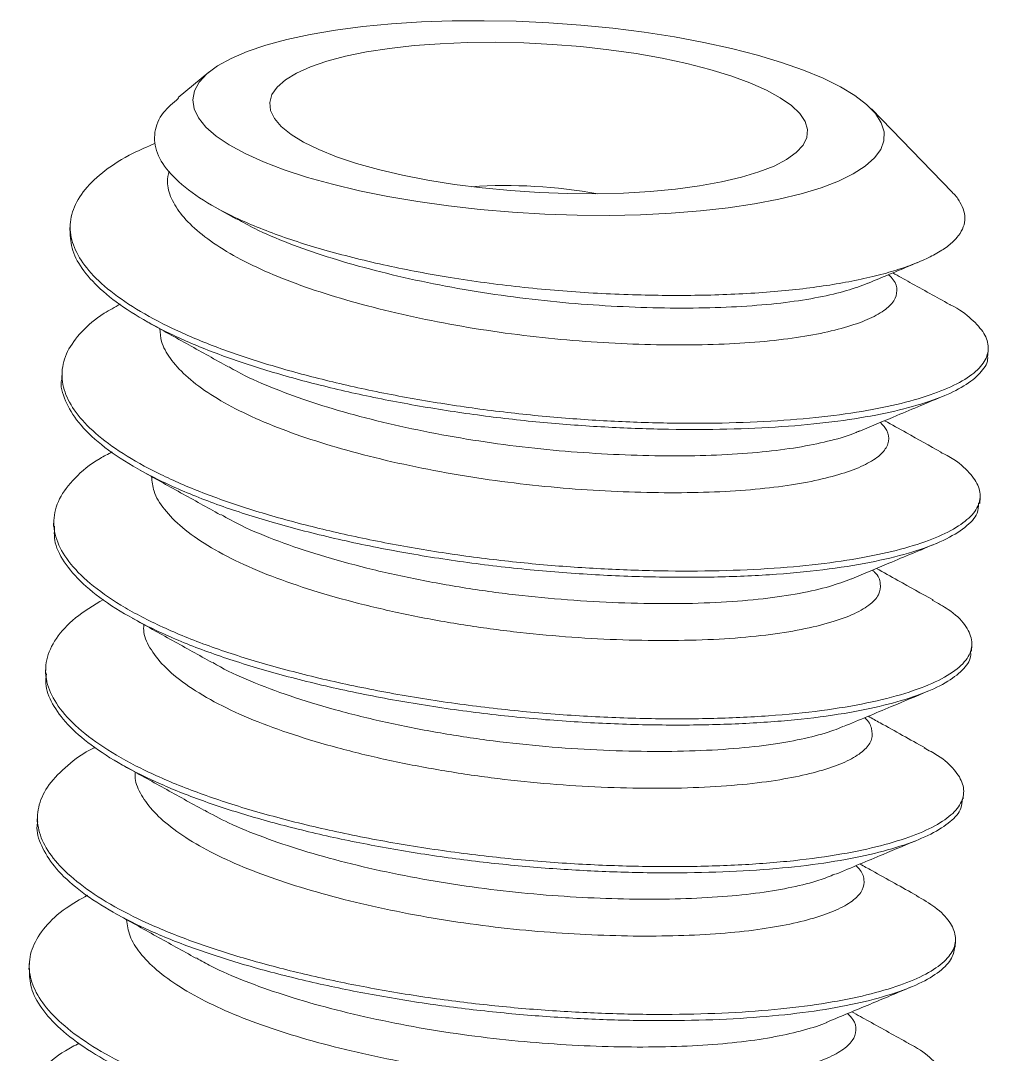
# Model space of a CAD drawing. Header units: millimetres. Extents: x -2.9 to 4.3, y -0.5 to 26.1.
# Drawn here: x -1.96 to 4.33, y 19.35 to 26.06 of the extents above; entities that cross this region are included whole.
import ezdxf

# ---------------------------------------------------------------- set-up
doc = ezdxf.new("R2010")
doc.units = ezdxf.units.MM

msp = doc.modelspace()

# ---------------------------------------------------------------- linework, layer by layer
at = {"color": 7, "linetype": 'Continuous', "lineweight": 15}
for p, q in [((-0.7319, 25.7294), (-0.9325, 25.5643)), ((4.0968, 24.951), (3.5721, 25.4908)), ((-0.6807, 24.847), (-0.552, 24.7755)), ((-1.6327, 24.7419), (-1.6349, 24.7014)), ((4.3293, 23.8894), (4.3315, 23.9298)), ((-1.6859, 23.7822), (-1.6881, 23.7417)), ((4.2761, 22.9297), (4.2783, 22.9702)), ((-1.7391, 22.8225), (-1.7413, 22.7821)), ((4.2229, 21.97), (4.2251, 22.0105)), ((-1.7923, 21.8628), (-1.7946, 21.8223)), ((4.1696, 21.0103), (4.1719, 21.0508)), ((-1.8455, 20.9031), (-1.8478, 20.8626)), ((4.1164, 20.0505), (4.1187, 20.0911)), ((-1.8987, 19.9434), (-1.901, 19.9029))]:
    msp.add_line(p, q, dxfattribs=at)
at = {"color": 7, "linetype": 'Continuous', "lineweight": 15, "flags": 128}
for points in [[(3.6366, 25.4018), (3.5985, 25.4611), (3.5411, 25.5201), (3.4651, 25.5783), (3.371, 25.6353), (3.2596, 25.6905), (3.132, 25.7434), (2.9893, 25.7936), (2.8326, 25.8406), (2.6635, 25.884), (2.4834, 25.9234), (2.2939, 25.9585), (2.0965, 25.989), (1.8932, 26.0146), (1.6856, 26.0351), (1.4756, 26.0503), (1.265, 26.06), (1.0556, 26.0642), (0.8494, 26.0629), (0.6482, 26.056), (0.4536, 26.0437), (0.2674, 26.026), (0.0913, 26.003), (-0.0732, 25.9751), (-0.2247, 25.9423), (-0.3619, 25.9051), (-0.4834, 25.8637), (-0.5883, 25.8186), (-0.6757, 25.77), (-0.7447, 25.7185), (-0.7948, 25.6644), (-0.8255, 25.6084), (-0.8366, 25.5507), (-0.8279, 25.492), (-0.7995, 25.4328), (-0.7517, 25.3736), (-0.685, 25.3149), (-0.5998, 25.2573), (-0.4969, 25.2011), (-0.3773, 25.147), (-0.242, 25.0954), (-0.0922, 25.0468), (0.0709, 25.0016), (0.2457, 24.9601), (0.4307, 24.9228), (0.6244, 24.8899), (0.8249, 24.8619), (1.0306, 24.8388), (1.2397, 24.8209), (1.4502, 24.8085), (1.6604, 24.8015), (1.8684, 24.8), (2.0724, 24.8041), (2.2705, 24.8137), (2.4611, 24.8288), (2.6424, 24.8491), (2.8129, 24.8746), (2.9711, 24.905), (3.1156, 24.94), (3.2451, 24.9794), (3.3585, 25.0227), (3.4547, 25.0696), (3.533, 25.1197), (3.5926, 25.1725), (3.633, 25.2277), (3.6539, 25.2846), (3.6551, 25.3428), (3.6366, 25.4018)], [(3.1418, 25.4085), (3.157, 25.3565), (3.1524, 25.3052), (3.1281, 25.2555), (3.0843, 25.2077), (3.0215, 25.1624), (2.9405, 25.1203), (2.8421, 25.0816), (2.7275, 25.0469), (2.598, 25.0166), (2.4551, 24.991), (2.3002, 24.9704), (2.1354, 24.955), (1.9622, 24.9451), (1.7829, 24.9406), (1.5993, 24.9417), (1.4136, 24.9484), (1.2278, 24.9606), (1.0441, 24.9781), (0.8645, 25.0007), (0.6912, 25.0282), (0.5259, 25.0603), (0.3707, 25.0967), (0.2273, 25.1368), (0.0973, 25.1803), (-0.0179, 25.2266), (-0.1168, 25.2752), (-0.1985, 25.3257), (-0.2619, 25.3773), (-0.3064, 25.4296), (-0.3315, 25.4818), (-0.3368, 25.5336), (-0.3223, 25.5841), (-0.2882, 25.633), (-0.2348, 25.6796), (-0.1628, 25.7233), (-0.073, 25.7638), (0.0336, 25.8005), (0.1559, 25.8331), (0.2923, 25.8611), (0.4414, 25.8842), (0.6015, 25.9022), (0.7707, 25.9149), (0.9472, 25.9221), (1.129, 25.9238), (1.3139, 25.9199), (1.4999, 25.9105), (1.6849, 25.8956), (1.8668, 25.8755), (2.0435, 25.8504), (2.213, 25.8205), (2.3735, 25.7863), (2.523, 25.748), (2.6599, 25.7061), (2.7827, 25.6612), (2.8899, 25.6136), (2.9803, 25.564), (3.053, 25.5129), (3.107, 25.4609), (3.1418, 25.4085)]]:
    msp.add_lwpolyline(points, dxfattribs=at)
at = {"color": 7, "linetype": 'Continuous', "lineweight": 15}
msp.add_arc((1.1961, 21.5712), 3.4223, 79.92547, 93.7269, dxfattribs=at)
for points, knots in [([(4.0964, 24.9505), (4.0984, 24.9487), (4.1224, 24.9274), (4.1499, 24.8862), (4.1778, 24.8269), (4.1828, 24.7678), (4.1674, 24.7106), (4.1316, 24.656), (4.0768, 24.6039), (4.0018, 24.5539), (3.908, 24.507), (3.7976, 24.464), (3.671, 24.4246), (3.5269, 24.3886), (3.3677, 24.3573), (3.1964, 24.3314), (3.0131, 24.3104), (2.8164, 24.2946), (2.545, 24.281), (2.2582, 24.2779), (1.9635, 24.2854), (1.7378, 24.2962), (1.5124, 24.3124), (1.2866, 24.3343), (1.0601, 24.3621), (0.7685, 24.4054), (0.4882, 24.4583), (0.2257, 24.5192), (-0.0246, 24.5853), (-0.255, 24.6585), (-0.4585, 24.7386), (-0.6407, 24.8217), (-0.8303, 24.9314), (-0.9889, 25.0668), (-1.0634, 25.1817), (-1.087, 25.2721), (-1.0845, 25.3612), (-1.047, 25.46), (-0.965, 25.53), (-0.9293, 25.5605)], [0, 0, 0, 0, 0.002289, 0.026405, 0.05052, 0.075359, 0.100198, 0.123908, 0.147618, 0.172034, 0.19645, 0.219896, 0.243342, 0.267476, 0.29161, 0.314854, 0.338099, 0.362048, 0.385998, 0.431514, 0.454953, 0.478392, 0.501168, 0.523944, 0.547425, 0.570905, 0.615085, 0.637836, 0.660587, 0.704769, 0.727551, 0.750333, 0.793564, 0.838073, 0.880917, 0.902992, 0.925067, 0.967364, 1, 1, 1, 1]), ([(4.0792, 24.2217), (4.0811, 24.2208), (4.1458, 24.1903), (4.2258, 24.1271), (4.3129, 24.0336), (4.3406, 23.9403), (4.3151, 23.8501), (4.2333, 23.7643), (4.0974, 23.6856), (3.9119, 23.616), (3.681, 23.5559), (3.4077, 23.5078), (3.0935, 23.4731), (2.7446, 23.4527), (2.3705, 23.4474), (1.9815, 23.457), (1.5829, 23.4807), (1.1787, 23.5207), (0.7734, 23.5769), (0.3771, 23.6482), (0.0009, 23.7328), (-0.3465, 23.8282), (-0.6623, 23.9331), (-0.9431, 24.0492), (-1.1842, 24.1746), (-1.378, 24.3063), (-1.5196, 24.4406), (-1.6075, 24.5745), (-1.6418, 24.7073), (-1.6214, 24.8397), (-1.5456, 24.9692), (-1.4133, 25.0916), (-1.2588, 25.192), (-1.1312, 25.2461), (-1.0823, 25.2668)], [0, 0, 0, 0, 0.001005, 0.033741, 0.065907, 0.098065, 0.130796, 0.163806, 0.196784, 0.229422, 0.261466, 0.293771, 0.326588, 0.359617, 0.392548, 0.425074, 0.457062, 0.489501, 0.522389, 0.555423, 0.588292, 0.620693, 0.652691, 0.685251, 0.718197, 0.751222, 0.784015, 0.816279, 0.848352, 0.881019, 0.914008, 0.94701, 0.979714, 1, 1, 1, 1]), ([(4.3257, 23.8895), (4.3266, 23.8847), (4.3332, 23.8488), (4.2921, 23.785), (4.1989, 23.7008), (4.0473, 23.6245), (3.8489, 23.5576), (3.6057, 23.5004), (3.3207, 23.4561), (2.9958, 23.4253), (2.6387, 23.4092), (2.2595, 23.4082), (1.8674, 23.4218), (1.4668, 23.4498), (1.0617, 23.4945), (0.6578, 23.5551), (0.2661, 23.6304), (-0.1025, 23.7183), (-0.4413, 23.8163), (-0.7475, 23.9243), (-1.0179, 24.0433), (-1.2462, 24.1708), (-1.4259, 24.3037), (-1.5514, 24.4381), (-1.627, 24.5709), (-1.632, 24.658), (-1.6345, 24.7014)], [0, 0, 0, 0, 0.006696, 0.050202, 0.093961, 0.137562, 0.1806, 0.222971, 0.265996, 0.30959, 0.353351, 0.396864, 0.439731, 0.482142, 0.525322, 0.568987, 0.612729, 0.656136, 0.698815, 0.741353, 0.784671, 0.828387, 0.872091, 0.915374, 0.95787, 1, 1, 1, 1]), ([(3.5512, 24.3592), (3.6437, 24.398), (3.7552, 24.4447), (3.8645, 24.4904), (3.8831, 24.4981)], [0, 0, 0, 0, 0.82969, 1, 1, 1, 1]), ([(4.0799, 24.2217), (3.9944, 24.2692), (3.8727, 24.3367), (3.7484, 24.4058), (3.7114, 24.4263)], [0, 0, 0, 0, 0.703037, 1, 1, 1, 1]), ([(4.0216, 23.2616), (4.0367, 23.2542), (4.1166, 23.2153), (4.2007, 23.1433), (4.273, 23.0472), (4.2858, 22.9548), (4.2444, 22.8656), (4.1471, 22.7816), (3.9966, 22.7052), (3.7979, 22.6384), (3.5548, 22.5812), (3.2697, 22.5369), (2.9449, 22.5061), (2.5878, 22.49), (2.2085, 22.4889), (1.8164, 22.5026), (1.4159, 22.5306), (1.0107, 22.5752), (0.6068, 22.6359), (0.2151, 22.7112), (-0.1535, 22.7991), (-0.4922, 22.8971), (-0.7985, 23.0051), (-1.0688, 23.124), (-1.2972, 23.2516), (-1.4767, 23.3844), (-1.603, 23.5189), (-1.6758, 23.6522), (-1.6948, 23.7851), (-1.6593, 23.9171), (-1.5655, 24.0446), (-1.448, 24.1478), (-1.3437, 24.2037), (-1.3075, 24.2231)], [0, 0, 0, 0, 0.008316, 0.04404, 0.07692, 0.110137, 0.14386, 0.177779, 0.211576, 0.244937, 0.27778, 0.31113, 0.344922, 0.378842, 0.412571, 0.445799, 0.478674, 0.512144, 0.545991, 0.579897, 0.613543, 0.646626, 0.679599, 0.713176, 0.747062, 0.780939, 0.814489, 0.847429, 0.880552, 0.914221, 0.948132, 0.981966, 1, 1, 1, 1]), ([(-1.1232, 24.1035), (-1.036, 24.0551), (-0.8616, 23.9584), (-0.6906, 23.8633), (-0.6051, 23.8157)], [0, 0, 0, 0, 0.500203, 1, 1, 1, 1]), ([(4.269, 22.9301), (4.268, 22.9086), (4.2652, 22.854), (4.1884, 22.7726), (4.0493, 22.6879), (3.8509, 22.6136), (3.6015, 22.5501), (3.3038, 22.5006), (2.9607, 22.4665), (2.5803, 22.449), (2.175, 22.4487), (1.7551, 22.465), (1.3262, 22.498), (0.8935, 22.55), (0.4655, 22.6198), (0.0559, 22.7055), (-0.3235, 22.8045), (-0.6678, 22.9143), (-0.9728, 23.0366), (-1.2331, 23.1698), (-1.4396, 23.3102), (-1.5884, 23.4536), (-1.669, 23.5959), (-1.7005, 23.6923), (-1.6875, 23.74), (-1.6871, 23.7416)], [0, 0, 0, 0, 0.030543, 0.077157, 0.123771, 0.169888, 0.215149, 0.260912, 0.307375, 0.354051, 0.400438, 0.446054, 0.491408, 0.537632, 0.584278, 0.630848, 0.676848, 0.722064, 0.767965, 0.814492, 0.861156, 0.907456, 0.952916, 0.998411, 1, 1, 1, 1]), ([(3.498, 23.3995), (3.5782, 23.4332), (3.7616, 23.51), (3.9439, 23.5861), (4.0463, 23.6289)], [0, 0, 0, 0, 0.437711, 1, 1, 1, 1]), ([(4.0266, 23.2621), (3.9514, 23.3038), (3.8293, 23.3715), (3.7057, 23.4402), (3.6582, 23.4666)], [0, 0, 0, 0, 0.615964, 1, 1, 1, 1]), ([(3.967, 22.3016), (4.0037, 22.2816), (4.0989, 22.2298), (4.186, 22.1425), (4.2341, 22.0424), (4.218, 21.9455), (4.139, 21.8532), (3.9979, 21.7687), (3.8, 21.6944), (3.5505, 21.6308), (3.2528, 21.5814), (2.9097, 21.5473), (2.5293, 21.5298), (2.124, 21.5295), (1.7041, 21.5457), (1.2752, 21.5788), (0.8425, 21.6308), (0.4145, 21.7006), (0.0049, 21.7863), (-0.3745, 21.8852), (-0.7188, 21.9951), (-1.0238, 22.1173), (-1.284, 22.2505), (-1.4909, 22.391), (-1.6382, 22.5343), (-1.7245, 22.677), (-1.7496, 22.8187), (-1.7129, 22.9597), (-1.6091, 23.0951), (-1.4897, 23.1976), (-1.3874, 23.2496), (-1.3602, 23.2634)], [0, 0, 0, 0, 0.022222, 0.057697, 0.092783, 0.128532, 0.164666, 0.200801, 0.23655, 0.271635, 0.307111, 0.343128, 0.37931, 0.415269, 0.45063, 0.485787, 0.52162, 0.557779, 0.593879, 0.629537, 0.664589, 0.70017, 0.736237, 0.77241, 0.808301, 0.843541, 0.878808, 0.914715, 0.95089, 0.986947, 1, 1, 1, 1]), ([(-1.1765, 23.1439), (-1.0893, 23.0954), (-0.9148, 22.9986), (-0.7437, 22.9035), (-0.6582, 22.856)], [0, 0, 0, 0, 0.500206, 1, 1, 1, 1]), ([(4.2163, 21.9703), (4.2173, 21.9584), (4.2209, 21.9154), (4.1691, 21.8455), (4.0619, 21.7629), (3.899, 21.6887), (3.69, 21.624), (3.4312, 21.5683), (3.1219, 21.5257), (2.763, 21.498), (2.3713, 21.4871), (1.9596, 21.4935), (1.5356, 21.5159), (1.1046, 21.5564), (0.6721, 21.6154), (0.2497, 21.6918), (-0.1492, 21.783), (-0.5154, 21.8863), (-0.8449, 22.0008), (-1.1333, 22.1277), (-1.3736, 22.2642), (-1.5583, 22.4063), (-1.6797, 22.5496), (-1.7413, 22.6749), (-1.7362, 22.7515), (-1.7342, 22.7817)], [0, 0, 0, 0, 0.016734, 0.060337, 0.1041, 0.147609, 0.190465, 0.232886, 0.278977, 0.325581, 0.372202, 0.418343, 0.463619, 0.50935, 0.555796, 0.602471, 0.648874, 0.694524, 0.739851, 0.786052, 0.832691, 0.87927, 0.925296, 0.970517, 1, 1, 1, 1]), ([(3.445, 22.4399), (3.5253, 22.4735), (3.7086, 22.5503), (3.8905, 22.6263), (3.9928, 22.669)], [0, 0, 0, 0, 0.437666, 1, 1, 1, 1]), ([(3.9737, 22.3022), (3.8976, 22.3444), (3.7752, 22.4123), (3.6518, 22.4809), (3.605, 22.5069)], [0, 0, 0, 0, 0.621165, 1, 1, 1, 1]), ([(3.9146, 21.3418), (3.9452, 21.3255), (4.0319, 21.2793), (4.1174, 21.2001), (4.1743, 21.1061), (4.1748, 21.0144), (4.1204, 20.9262), (4.0103, 20.8437), (3.8482, 20.7695), (3.639, 20.7048), (3.3803, 20.6491), (3.0709, 20.6065), (2.712, 20.5787), (2.3204, 20.5679), (1.9086, 20.5743), (1.4846, 20.5966), (1.0536, 20.6372), (0.6211, 20.6962), (0.1987, 20.7725), (-0.2002, 20.8638), (-0.5664, 20.967), (-0.8959, 21.0816), (-1.1843, 21.2084), (-1.4246, 21.345), (-1.6088, 21.4871), (-1.7323, 21.6305), (-1.7948, 21.7725), (-1.7961, 21.9143), (-1.733, 22.0535), (-1.6118, 22.1866), (-1.4817, 22.2666), (-1.4173, 22.3061)], [0, 0, 0, 0, 0.018231, 0.051576, 0.084414, 0.11777, 0.151561, 0.185475, 0.219193, 0.252405, 0.285279, 0.320998, 0.357114, 0.393243, 0.429001, 0.464088, 0.499528, 0.535521, 0.571693, 0.607654, 0.64303, 0.678157, 0.713961, 0.750104, 0.786201, 0.821869, 0.856914, 0.892461, 0.928507, 0.964672, 1, 1, 1, 1]), ([(-1.2297, 22.1841), (-1.1424, 22.1357), (-0.9679, 22.0389), (-0.7969, 21.9438), (-0.7114, 21.8962)], [0, 0, 0, 0, 0.500206, 1, 1, 1, 1]), ([(4.1635, 21.0107), (4.1624, 20.9902), (4.1596, 20.9388), (4.0912, 20.8618), (3.9677, 20.7813), (3.7914, 20.7098), (3.5696, 20.6477), (3.3047, 20.5969), (2.9986, 20.5594), (2.656, 20.5361), (2.2862, 20.5277), (1.8996, 20.5344), (1.5027, 20.5551), (1.0993, 20.5916), (0.6936, 20.6446), (0.2945, 20.713), (-0.0866, 20.7951), (-0.4401, 20.8884), (-0.7626, 20.9913), (-1.0509, 21.1051), (-1.3007, 21.2289), (-1.5045, 21.3596), (-1.6576, 21.4937), (-1.7539, 21.6277), (-1.7984, 21.7372), (-1.7903, 21.8012), (-1.7877, 21.822)], [0, 0, 0, 0, 0.029017, 0.072704, 0.116433, 0.159793, 0.202393, 0.245005, 0.288371, 0.332102, 0.375786, 0.419014, 0.461459, 0.504263, 0.547742, 0.591497, 0.635117, 0.678197, 0.720572, 0.763553, 0.807125, 0.850887, 0.894424, 0.937338, 0.979729, 1, 1, 1, 1]), ([(3.3919, 21.4803), (3.495, 21.5235), (3.6783, 21.6002), (3.8599, 21.6761), (3.9393, 21.7092)], [0, 0, 0, 0, 0.562636, 1, 1, 1, 1]), ([(3.9207, 21.3424), (3.8236, 21.3963), (3.7011, 21.4642), (3.5775, 21.5329), (3.5518, 21.5472)], [0, 0, 0, 0, 0.792193, 1, 1, 1, 1]), ([(3.8642, 20.3822), (3.9073, 20.3571), (4.002, 20.3021), (4.0857, 20.2138), (4.1267, 20.1202), (4.1119, 20.0293), (4.0416, 19.9425), (3.9164, 19.8621), (3.7405, 19.7906), (3.5186, 19.7285), (3.2537, 19.6777), (2.9476, 19.6402), (2.6051, 19.6168), (2.2352, 19.6084), (1.8486, 19.6151), (1.4517, 19.6358), (1.0484, 19.6724), (0.6426, 19.7253), (0.2435, 19.7938), (-0.1375, 19.8758), (-0.4911, 19.9692), (-0.8136, 20.072), (-1.1019, 20.1859), (-1.3516, 20.3096), (-1.5556, 20.4404), (-1.7081, 20.5745), (-1.8068, 20.7086), (-1.8521, 20.8414), (-1.8428, 20.974), (-1.7791, 21.1046), (-1.6547, 21.228), (-1.5494, 21.3087), (-1.4742, 21.3444), (-1.4725, 21.3452)], [0, 0, 0, 0, 0.027665, 0.060843, 0.093754, 0.127274, 0.161143, 0.195046, 0.228662, 0.261689, 0.294725, 0.328346, 0.362249, 0.396117, 0.429631, 0.462537, 0.495722, 0.52943, 0.563353, 0.597171, 0.63057, 0.663422, 0.696744, 0.730525, 0.764453, 0.798206, 0.831476, 0.864342, 0.897788, 0.931627, 0.965544, 0.999219, 1, 1, 1, 1]), ([(-1.2828, 21.2244), (-1.1955, 21.1759), (-1.0209, 21.079), (-0.8497, 20.9839), (-0.7642, 20.9363)], [0, 0, 0, 0, 0.50021, 1, 1, 1, 1]), ([(4.1151, 20.0506), (4.1092, 20.0217), (4.0969, 19.9622), (4.0087, 19.8786), (3.8696, 19.8004), (3.6801, 19.7316), (3.4458, 19.6723), (3.1692, 19.6253), (2.852, 19.5916), (2.5007, 19.5725), (2.125, 19.5683), (1.7351, 19.5791), (1.336, 19.604), (0.9315, 19.6453), (0.5264, 19.7027), (0.1313, 19.7752), (-0.2427, 19.8607), (-0.5878, 19.9568), (-0.9009, 20.0626), (-1.1788, 20.1795), (-1.4165, 20.3055), (-1.6061, 20.4376), (-1.7445, 20.572), (-1.8242, 20.7055), (-1.8565, 20.8025), (-1.8453, 20.854), (-1.8435, 20.8623)], [0, 0, 0, 0, 0.041328, 0.085069, 0.128735, 0.171919, 0.214332, 0.257195, 0.300705, 0.344465, 0.388062, 0.431091, 0.473462, 0.516495, 0.560094, 0.603854, 0.647362, 0.690219, 0.732635, 0.775822, 0.81949, 0.86323, 0.906631, 0.9493, 0.991847, 1, 1, 1, 1]), ([(3.339, 20.5207), (3.4423, 20.564), (3.626, 20.6409), (3.8067, 20.7164), (3.8857, 20.7494)], [0, 0, 0, 0, 0.562405, 1, 1, 1, 1]), ([(3.8678, 20.3825), (3.7708, 20.4363), (3.6482, 20.5043), (3.5244, 20.5732), (3.4986, 20.5875)], [0, 0, 0, 0, 0.791907, 1, 1, 1, 1]), ([(3.8123, 19.4225), (3.8188, 19.4194), (3.8872, 19.3868), (3.9686, 19.3213), (4.0509, 19.2276), (4.0745, 19.1345), (4.0446, 19.0446), (3.9584, 18.9593), (3.8184, 18.8812), (3.6291, 18.8124), (3.3949, 18.7531), (3.1182, 18.706), (2.801, 18.6724), (2.4497, 18.6532), (2.074, 18.6491), (1.6841, 18.6599), (1.285, 18.6848), (0.8805, 18.726), (0.4755, 18.7835), (0.0804, 18.856), (-0.2937, 18.9415), (-0.6388, 19.0376), (-0.9519, 19.1434), (-1.2298, 19.2602), (-1.4674, 19.3863), (-1.6573, 19.5184), (-1.7946, 19.6528), (-1.8782, 19.7865), (-1.9082, 19.9192), (-1.8839, 20.0517), (-1.8019, 20.1804), (-1.6828, 20.2931), (-1.5693, 20.3576), (-1.5211, 20.3849)], [0, 0, 0, 0, 0.003533, 0.037115, 0.070093, 0.103174, 0.136821, 0.170728, 0.204578, 0.238054, 0.270932, 0.304159, 0.337888, 0.37181, 0.405606, 0.438962, 0.471808, 0.505167, 0.538964, 0.572886, 0.606613, 0.639836, 0.672716, 0.706195, 0.740046, 0.773953, 0.807597, 0.840674, 0.873656, 0.907241, 0.941131, 0.975008, 1, 1, 1, 1]), ([(-1.336, 20.2647), (-1.2487, 20.2162), (-1.0741, 20.1194), (-0.903, 20.0242), (-0.8175, 19.9767)], [0, 0, 0, 0, 0.500209, 1, 1, 1, 1]), ([(4.0583, 19.0911), (4.0594, 19.0839), (4.0652, 19.0455), (4.0208, 18.9796), (3.9227, 18.8959), (3.7672, 18.8203), (3.5652, 18.7542), (3.3186, 18.6979), (3.0303, 18.6547), (2.7026, 18.625), (2.3433, 18.6101), (1.9628, 18.6102), (1.5698, 18.625), (1.1688, 18.6543), (0.7635, 18.7002), (0.3601, 18.762), (-0.0301, 18.8384), (-0.3965, 18.9272), (-0.7328, 19.0259), (-1.0363, 19.1349), (-1.3036, 19.2546), (-1.5283, 19.3827), (-1.704, 19.5158), (-1.825, 19.6502), (-1.8951, 19.7794), (-1.8975, 19.8629), (-1.8987, 19.9028)], [0, 0, 0, 0, 0.0101184, 0.0536586, 0.0974204, 0.1409909, 0.1839678, 0.2263432, 0.2694273, 0.3130497, 0.3568052, 0.4002813, 0.4430812, 0.4855285, 0.5287612, 0.5724469, 0.616177, 0.6595404, 0.7021465, 0.7447526, 0.7881161, 0.8318461, 0.8755318, 0.9187645, 0.9612119, 1, 1, 1, 1]), ([(3.2859, 19.561), (3.378, 19.5996), (3.5623, 19.6768), (3.7426, 19.7521), (3.8328, 19.7898)], [0, 0, 0, 0, 0.4997268, 1, 1, 1, 1]), ([(3.8146, 19.4228), (3.7288, 19.4704), (3.6068, 19.5381), (3.4823, 19.6073), (3.4454, 19.6278)], [0, 0, 0, 0, 0.703399, 1, 1, 1, 1]), ([(3.7558, 18.4624), (3.7784, 18.4508), (3.8592, 18.4095), (3.9441, 18.3353), (4.0098, 18.2413), (4.0185, 18.1491), (3.9727, 18.0602), (3.871, 17.9767), (3.7164, 17.9011), (3.5141, 17.8349), (3.2677, 17.7787), (2.9793, 17.7354), (2.6516, 17.7058), (2.2924, 17.6908), (1.9118, 17.691), (1.5189, 17.7057), (1.1179, 17.735), (0.7125, 17.7809), (0.3091, 17.8428), (-0.0811, 17.9192), (-0.4474, 18.0079), (-0.7837, 18.1067), (-1.0873, 18.2156), (-1.3546, 18.3353), (-1.5793, 18.4635), (-1.7547, 18.5965), (-1.8768, 18.731), (-1.9454, 18.8642), (-1.96, 18.997), (-1.9202, 19.1289), (-1.8217, 19.2559), (-1.7054, 19.3555), (-1.6052, 19.408), (-1.574, 19.4244)], [0, 0, 0, 0, 0.012998, 0.046445, 0.079313, 0.11259, 0.14635, 0.180282, 0.214065, 0.247388, 0.280245, 0.313651, 0.347474, 0.381401, 0.415111, 0.448297, 0.481209, 0.514731, 0.548603, 0.58251, 0.616133, 0.649169, 0.682204, 0.715827, 0.749734, 0.783607, 0.817128, 0.85004, 0.883226, 0.916936, 0.950863, 0.984686, 1, 1, 1, 1])]:
    msp.add_open_spline(points, degree=3, knots=knots, dxfattribs=at)
at = {"color": 8, "linetype": 'Continuous', "lineweight": 15}
for points, knots in [([(3.6839, 24.4148), (3.6952, 24.4038), (3.7302, 24.3695), (3.7437, 24.3115), (3.7253, 24.244), (3.6601, 24.1802), (3.5523, 24.122), (3.4049, 24.0709), (3.2215, 24.027), (3.0043, 23.9929), (2.7546, 23.9696), (2.4773, 23.9578), (2.1799, 23.9579), (1.8707, 23.9698), (1.5538, 23.9926), (1.2325, 24.0286), (0.9103, 24.0776), (0.5953, 24.1388), (0.2964, 24.2104), (0.0202, 24.2905), (-0.2308, 24.3779), (-0.454, 24.4745), (-0.6455, 24.5786), (-0.7994, 24.6878), (-0.9122, 24.799), (-0.9804, 24.9095), (-1.0087, 25.0058), (-0.996, 25.0646), (-0.991, 25.0876)], [0, 0, 0, 0, 0.018644, 0.057938, 0.097935, 0.138273, 0.178572, 0.218454, 0.257609, 0.297083, 0.337185, 0.377547, 0.417788, 0.457534, 0.49662, 0.536258, 0.576447, 0.616816, 0.656981, 0.696574, 0.735671, 0.775458, 0.815718, 0.856075, 0.896148, 0.935571, 0.974761, 1, 1, 1, 1]), ([(3.55, 24.3593), (3.5061, 24.3428), (3.4167, 24.3091), (3.2342, 24.2665), (3.0177, 24.2322), (2.7678, 24.209), (2.4905, 24.1972), (2.1932, 24.1973), (1.884, 24.2092), (1.5671, 24.232), (1.2458, 24.268), (0.9236, 24.317), (0.6086, 24.3782), (0.3097, 24.4498), (0.0332, 24.5298), (-0.2165, 24.6174), (-0.4131, 24.7001), (-0.5111, 24.7555), (-0.5478, 24.7763)], [0, 0, 0, 0, 0.060835, 0.124139, 0.18796, 0.252795, 0.318052, 0.383113, 0.447372, 0.510565, 0.574651, 0.639628, 0.704895, 0.769834, 0.833846, 0.897058, 0.961384, 1, 1, 1, 1]), ([(3.6318, 23.4556), (3.6473, 23.4378), (3.6834, 23.3965), (3.6899, 23.3325), (3.6581, 23.2658), (3.5807, 23.2034), (3.4612, 23.147), (3.3034, 23.098), (3.1103, 23.0565), (2.8837, 23.0255), (2.6255, 23.0053), (2.3417, 22.9969), (2.0402, 23.0004), (1.7285, 23.0154), (1.4101, 23.0417), (1.0881, 23.0815), (0.767, 23.134), (0.4557, 23.1984), (0.1627, 23.2726), (-0.1066, 23.3546), (-0.35, 23.4446), (-0.5648, 23.5435), (-0.7461, 23.6494), (-0.889, 23.7594), (-0.9881, 23.8706), (-1.045, 23.972), (-1.049, 24.0357), (-1.0508, 24.0633)], [0, 0, 0, 0, 0.030583, 0.071054, 0.112143, 0.153472, 0.194651, 0.235297, 0.275311, 0.315945, 0.357118, 0.398448, 0.439544, 0.480028, 0.52008, 0.56086, 0.6021, 0.643413, 0.684408, 0.724714, 0.764886, 0.805797, 0.847085, 0.888363, 0.929241, 0.969373, 1, 1, 1, 1]), ([(3.4941, 23.4), (3.4854, 23.3957), (3.4385, 23.3727), (3.3146, 23.3377), (3.1241, 23.2958), (2.8968, 23.2649), (2.6388, 23.2447), (2.355, 23.2363), (2.0535, 23.2398), (1.7418, 23.2548), (1.4234, 23.2811), (1.1014, 23.3208), (0.7803, 23.3734), (0.4689, 23.4377), (0.1761, 23.5119), (-0.0937, 23.5939), (-0.3351, 23.6842), (-0.5059, 23.7592), (-0.5829, 23.8054), (-0.6013, 23.8164)], [0, 0, 0, 0, 0.014614, 0.078804, 0.141996, 0.206167, 0.271189, 0.33646, 0.401361, 0.465296, 0.528548, 0.59295, 0.658078, 0.723322, 0.788064, 0.851718, 0.915159, 0.979768, 1, 1, 1, 1]), ([(3.5788, 22.496), (3.5839, 22.4918), (3.618, 22.463), (3.6354, 22.4081), (3.6268, 22.3357), (3.5631, 22.2669), (3.4514, 22.2044), (3.2942, 22.1498), (3.0959, 22.1035), (2.8593, 22.0686), (2.5866, 22.0461), (2.2844, 22.0369), (1.9622, 22.0413), (1.6284, 22.0586), (1.2874, 22.0892), (0.9435, 22.1351), (0.6033, 22.1953), (0.2777, 22.2682), (-0.0239, 22.3514), (-0.2975, 22.443), (-0.54, 22.5447), (-0.7466, 22.6553), (-0.9112, 22.7718), (-1.027, 22.8904), (-1.0953, 23.0014), (-1.1016, 23.0719), (-1.1044, 23.1038)], [0, 0, 0, 0, 0.007354, 0.05009, 0.093638, 0.137656, 0.181674, 0.225222, 0.267959, 0.311172, 0.355047, 0.399123, 0.442927, 0.486, 0.528825, 0.572474, 0.616523, 0.6605, 0.703936, 0.746631, 0.789973, 0.83391, 0.877975, 0.921696, 0.964621, 1, 1, 1, 1]), ([(3.4431, 22.4402), (3.3979, 22.423), (3.3042, 22.3875), (3.1085, 22.343), (2.8728, 22.3079), (2.5999, 22.2855), (2.2976, 22.2763), (1.9754, 22.2807), (1.6416, 22.2979), (1.3007, 22.3285), (0.9567, 22.3744), (0.6165, 22.4346), (0.291, 22.5075), (-0.0109, 22.5907), (-0.2833, 22.6825), (-0.5013, 22.7716), (-0.6104, 22.8326), (-0.6538, 22.8569)], [0, 0, 0, 0, 0.062991, 0.130481, 0.198725, 0.268014, 0.337621, 0.406796, 0.474819, 0.542449, 0.611381, 0.680944, 0.750393, 0.818989, 0.886414, 0.954862, 1, 1, 1, 1]), ([(3.528, 21.5372), (3.5283, 21.537), (3.5571, 21.5138), (3.5764, 21.466), (3.5815, 21.3974), (3.5373, 21.3315), (3.4503, 21.2704), (3.3215, 21.2156), (3.1553, 21.1683), (2.9497, 21.1281), (2.7039, 21.0986), (2.4186, 21.0812), (2.1073, 21.0773), (1.78, 21.0869), (1.4429, 21.1089), (1.1003, 21.1456), (0.7566, 21.1972), (0.4208, 21.2626), (0.1037, 21.3398), (-0.1873, 21.4264), (-0.4492, 21.5218), (-0.6784, 21.6272), (-0.8692, 21.7405), (-1.0161, 21.8583), (-1.1117, 21.9768), (-1.1586, 22.0715), (-1.1559, 22.1263), (-1.1551, 22.1427)], [0, 0, 0, 0, 0.000455, 0.040465, 0.081106, 0.122281, 0.163606, 0.20469, 0.245157, 0.285211, 0.328732, 0.37274, 0.416764, 0.460333, 0.503083, 0.546264, 0.590122, 0.634197, 0.678015, 0.721119, 0.763917, 0.807543, 0.851584, 0.895568, 0.939028, 0.981726, 1, 1, 1, 1]), ([(3.3866, 21.481), (3.3678, 21.4725), (3.3085, 21.4457), (3.1672, 21.4079), (2.9634, 21.3674), (2.717, 21.338), (2.4319, 21.3206), (2.1206, 21.3167), (1.7933, 21.3263), (1.4562, 21.3483), (1.1136, 21.385), (0.7698, 21.4366), (0.434, 21.502), (0.1171, 21.5792), (-0.1746, 21.6657), (-0.4339, 21.7614), (-0.6132, 21.8395), (-0.6912, 21.887), (-0.7074, 21.8969)], [0, 0, 0, 0, 0.029795, 0.093704, 0.156963, 0.225698, 0.295202, 0.36473, 0.43354, 0.501057, 0.569254, 0.63852, 0.70813, 0.777333, 0.845408, 0.913001, 0.981901, 1, 1, 1, 1]), ([(3.4718, 20.5763), (3.479, 20.5699), (3.512, 20.5404), (3.529, 20.4866), (3.5203, 20.4187), (3.4639, 20.354), (3.3647, 20.2945), (3.225, 20.2418), (3.0487, 20.1965), (2.8382, 20.1601), (2.595, 20.1346), (2.3227, 20.1204), (2.0287, 20.1181), (1.7215, 20.1277), (1.4059, 20.1482), (1.0853, 20.1814), (0.7627, 20.2278), (0.4455, 20.2866), (0.1426, 20.3563), (-0.1384, 20.4348), (-0.3947, 20.5206), (-0.6238, 20.6153), (-0.8223, 20.7181), (-0.9841, 20.8265), (-1.1059, 20.9375), (-1.1814, 21.0483), (-1.2158, 21.1304), (-1.2112, 21.1752), (-1.2103, 21.1841)], [0, 0, 0, 0, 0.011149, 0.051241, 0.092077, 0.13334, 0.174643, 0.215597, 0.255831, 0.296075, 0.337034, 0.378339, 0.419599, 0.460429, 0.500514, 0.540941, 0.582007, 0.623336, 0.664536, 0.705224, 0.745244, 0.785838, 0.826993, 0.868327, 0.909449, 0.949979, 0.990015, 1, 1, 1, 1]), ([(3.335, 20.5213), (3.3021, 20.5079), (3.2258, 20.4768), (3.0612, 20.436), (2.8517, 20.3994), (2.6082, 20.374), (2.336, 20.3598), (2.042, 20.3575), (1.7347, 20.3671), (1.4192, 20.3875), (1.0985, 20.4208), (0.776, 20.4672), (0.4588, 20.526), (0.1559, 20.5957), (-0.1253, 20.6741), (-0.3808, 20.76), (-0.5969, 20.8477), (-0.7108, 20.9095), (-0.7617, 20.937)], [0, 0, 0, 0, 0.048123, 0.111643, 0.175179, 0.239844, 0.305054, 0.370195, 0.434654, 0.49794, 0.561764, 0.626597, 0.691845, 0.75689, 0.821126, 0.884308, 0.948397, 1, 1, 1, 1]), ([(3.4179, 19.6163), (3.4305, 19.6034), (3.466, 19.5672), (3.4778, 19.5075), (3.4557, 19.4403), (3.387, 19.3769), (3.2759, 19.3191), (3.1256, 19.2686), (2.9395, 19.2254), (2.7196, 19.1921), (2.4675, 19.1697), (2.1883, 19.1589), (1.8897, 19.1599), (1.5798, 19.1727), (1.2625, 19.1965), (0.9409, 19.2335), (0.6189, 19.2835), (0.3049, 19.3456), (0.0076, 19.418), (-0.2667, 19.4986), (-0.5156, 19.5867), (-0.7364, 19.6839), (-0.9251, 19.7886), (-1.0761, 19.898), (-1.1844, 20.0092), (-1.2529, 20.119), (-1.2625, 20.1909), (-1.2673, 20.2265)], [0, 0, 0, 0, 0.02223, 0.062511, 0.103484, 0.144776, 0.185997, 0.226761, 0.266795, 0.307255, 0.348328, 0.389638, 0.430793, 0.47141, 0.511404, 0.552026, 0.593183, 0.634492, 0.675563, 0.716019, 0.756055, 0.796823, 0.838045, 0.879336, 0.920306, 0.960582, 1, 1, 1, 1]), ([(3.2849, 19.5609), (3.2839, 19.5604), (3.2465, 19.5409), (3.1359, 19.5084), (2.9535, 19.4646), (2.7326, 19.4315), (2.4808, 19.4091), (2.2015, 19.3982), (1.903, 19.3993), (1.593, 19.4121), (1.2757, 19.4358), (0.9542, 19.4729), (0.6322, 19.5229), (0.3182, 19.585), (0.0209, 19.6573), (-0.2537, 19.7379), (-0.5012, 19.8262), (-0.6901, 19.9067), (-0.7819, 19.9595), (-0.8131, 19.9775)], [0, 0, 0, 0, 0.001741, 0.06614, 0.129385, 0.193302, 0.25819, 0.32345, 0.388466, 0.452633, 0.515815, 0.579989, 0.645008, 0.710268, 0.775151, 0.839061, 0.90231, 0.966714, 1, 1, 1, 1])]:
    msp.add_open_spline(points, degree=3, knots=knots, dxfattribs=at)

doc.saveas('drawing.dxf')
